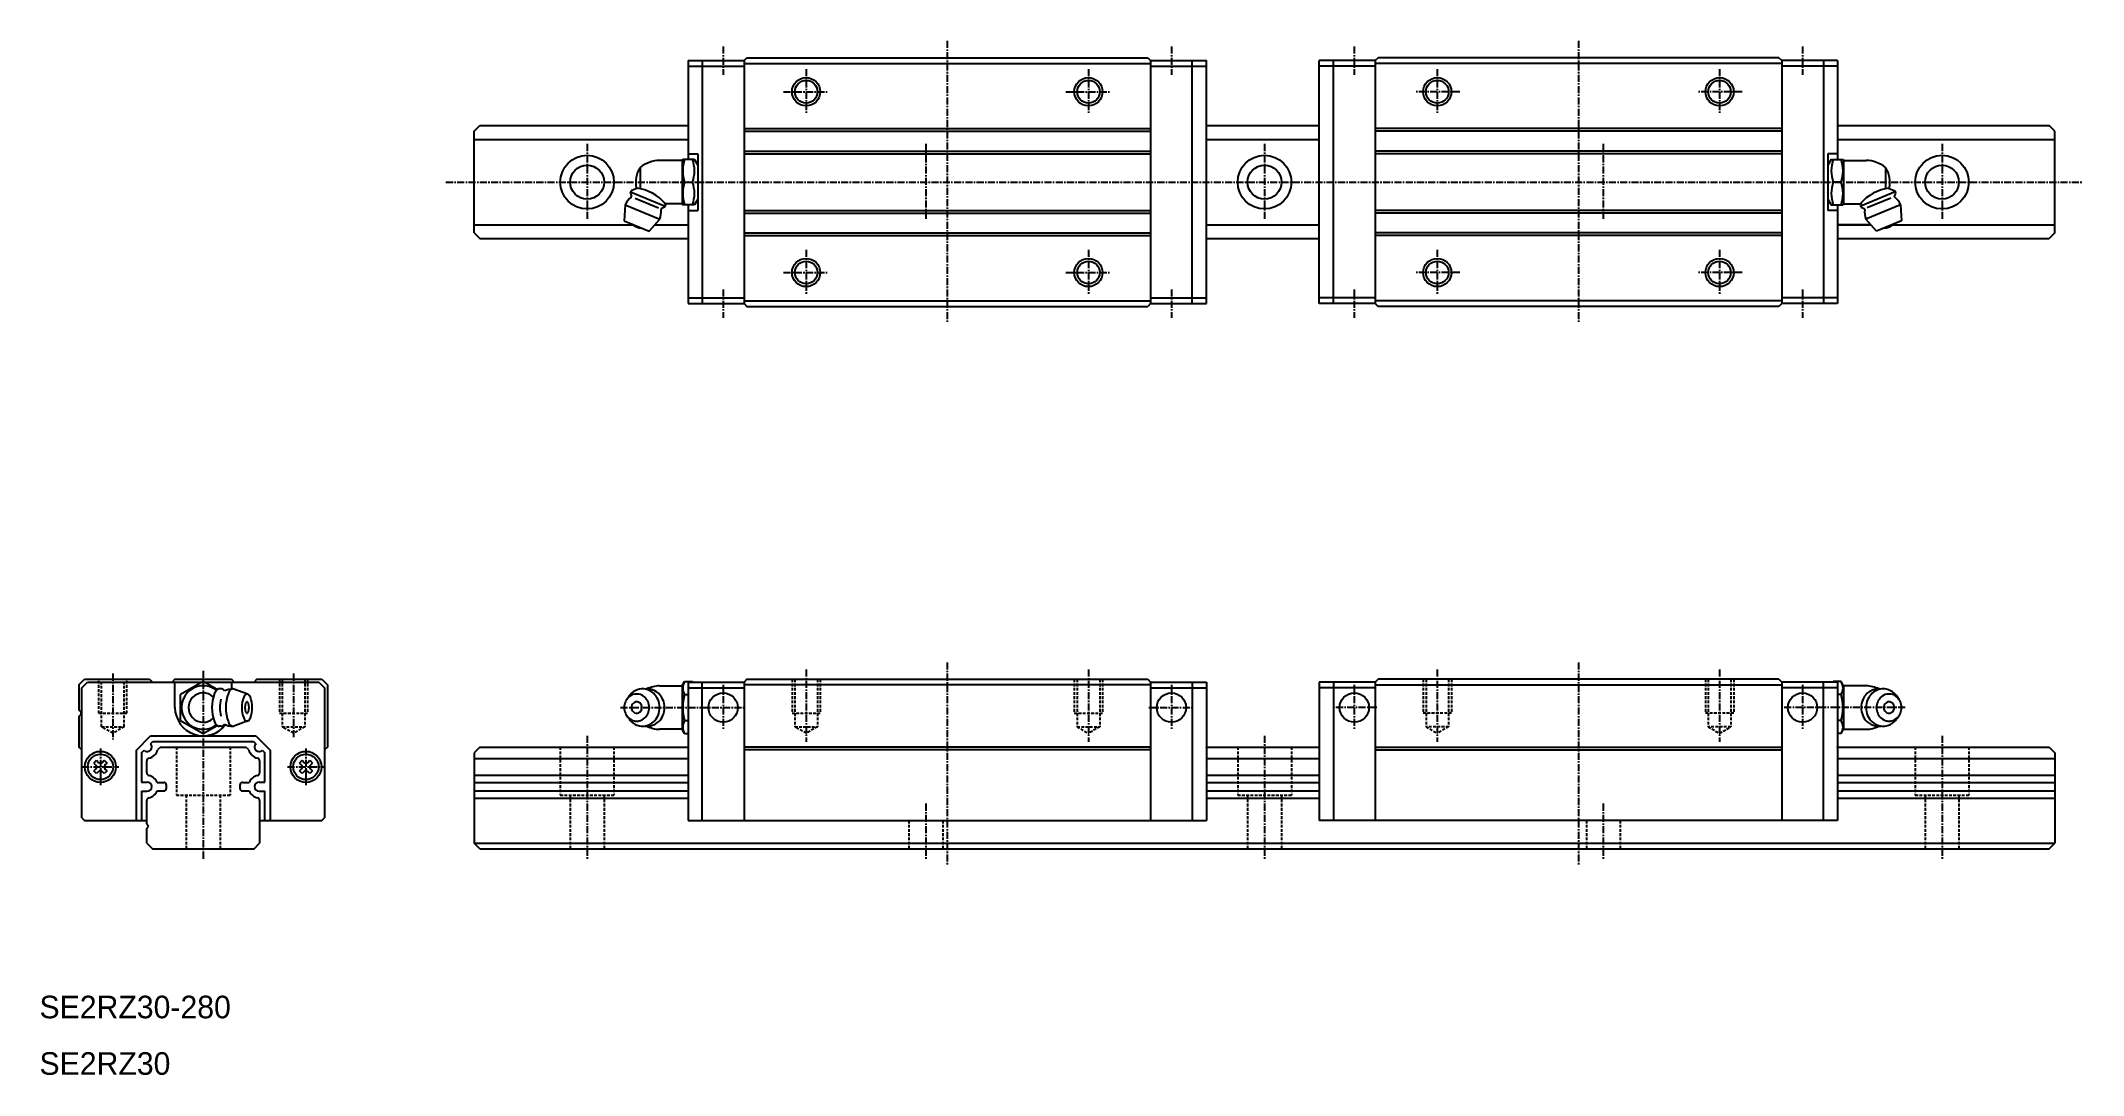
# Model space of a CAD drawing. Extents: x 10 to 372, y 10 to 193.
import ezdxf

# ---------------------------------------------------------------- set-up
doc = ezdxf.new("R2010")
doc.units = 0
doc.linetypes.add('CENTER', pattern=[2, 1.25, -0.25, 0.25, -0.25])
doc.linetypes.add('DASHED', pattern=[0.75, 0.5, -0.25])
doc.layers.get('0').update_dxf_attribs({"linetype": 'CONTINUOUS'})
doc.layers.add('CENTER', color=1, linetype='CENTER')

msp = doc.modelspace()

# ---------------------------------------------------------------- linework, layer by layer
at = {"color": 7, "linetype": 'CONTINUOUS'}
for p, q in [((124.89994, 189.499992), (134.799934, 189.499992)), ((124.89994, 189.499992), (124.89994, 171.999977)), ((124.89994, 188.499992), (134.799934, 188.499992)), ((127.39994, 189.499992), (127.39994, 146.499992)), ((134.799934, 189.499946), (134.799934, 146.499946)), ((134.799934, 188.999977), (206.799919, 188.999977)), ((134.799937, 189.499931), (135.299981, 189.999977)), ((135.299982, 189.999992), (206.299934, 189.999992)), ((206.299934, 189.999992), (206.799934, 189.499992)), ((206.799934, 189.499992), (206.799934, 146.499992)), ((206.799949, 189.499992), (216.699943, 189.499992)), ((206.799949, 188.499992), (216.699943, 188.499992)), ((214.199943, 146.499992), (214.199943, 189.499992)), ((216.699943, 146.499992), (216.699943, 189.499992)), ((236.699943, 146.499992), (236.699943, 189.499992)), ((246.599937, 189.499992), (236.699943, 189.499992)), ((246.599937, 188.499992), (236.699943, 188.499992)), ((239.199943, 146.499992), (239.199943, 189.499992)), ((247.099952, 189.999992), (246.599952, 189.499992)), ((246.599952, 189.499992), (246.599952, 146.499992)), ((318.599952, 188.999977), (246.599967, 188.999977)), ((318.099904, 189.999992), (247.099952, 189.999992)), ((318.599949, 189.499931), (318.099905, 189.999977)), ((328.499946, 189.499992), (318.599952, 189.499992)), ((318.599952, 189.499946), (318.599952, 146.499946)), ((328.499946, 188.499992), (318.599952, 188.499992)), ((325.999946, 189.499992), (325.999946, 146.499992)), ((328.499946, 189.499992), (328.499946, 171.999977)), ((86.999977, 176.999969), (87.999992, 177.999984)), ((87.999961, 177.999992), (124.89994, 177.999992)), ((134.799934, 177.466636), (206.799919, 177.466636)), ((216.699943, 177.999992), (236.699943, 177.999992)), ((318.599952, 177.466636), (246.599967, 177.466636)), ((328.499946, 177.999992), (365.999922, 177.999992)), ((366.999945, 176.999969), (365.999922, 177.999992)), ((86.999961, 175.567375), (124.89994, 175.567375)), ((86.999977, 158.999992), (86.999977, 176.999977)), ((134.799934, 176.999946), (206.799919, 176.999946)), ((216.699943, 175.567375), (236.699943, 175.567375)), ((318.599952, 176.999946), (246.599967, 176.999946)), ((328.499946, 175.567375), (366.999961, 175.567375)), ((366.999945, 158.999992), (366.999945, 176.999977)), ((116.399925, 170.599983), (116.399925, 166.819419)), ((123.843141, 171.849983), (119.843135, 171.849983)), ((123.843141, 171.849983), (123.843141, 164.149986)), ((123.929754, 171.999946), (123.843153, 171.849945)), ((126.02257, 171.999977), (123.929744, 171.999977)), ((124.89994, 172.999992), (126.599921, 172.999992)), ((126.022547, 171.999969), (126.599901, 170.999961)), ((126.599921, 172.999992), (126.599921, 162.999992)), ((134.799934, 173.466652), (206.799919, 173.466652)), ((134.799934, 172.999992), (206.799919, 172.999992)), ((318.599952, 173.466652), (246.599967, 173.466652)), ((318.599952, 172.999992), (246.599967, 172.999992)), ((326.799965, 172.999992), (326.799965, 162.999992)), ((328.499946, 172.999992), (326.799965, 172.999992)), ((327.377339, 171.999969), (326.799985, 170.999961)), ((327.377316, 171.999977), (329.470142, 171.999977)), ((329.470132, 171.999946), (329.556733, 171.849945)), ((329.556745, 171.849983), (329.556745, 164.149986)), ((329.556745, 171.849983), (333.556751, 171.849983)), ((336.999961, 170.599983), (336.999961, 166.819419)), ((114.7826, 166.441696), (114.629524, 166.072136)), ((115.904558, 166.906448), (114.782569, 166.441703)), ((124.276164, 167.999992), (125.67615, 167.999992)), ((329.123722, 167.999992), (327.723736, 167.999992)), ((337.495328, 166.906448), (338.617317, 166.441703)), ((338.617286, 166.441696), (338.770362, 166.072136)), ((113.76985, 163.996734), (113.568097, 161.157837)), ((113.769847, 163.996711), (119.867457, 161.470993)), ((114.629506, 166.072128), (114.840706, 165.56224)), ((114.706062, 166.256919), (120.803658, 163.731208)), ((115.490411, 165.174339), (119.636648, 163.456909)), ((120.727097, 163.546447), (120.217211, 163.335243)), ((120.696144, 164.360252), (120.880163, 163.915992)), ((120.880197, 163.915985), (120.727119, 163.546424)), ((123.843141, 164.149986), (120.880175, 164.149986)), ((123.843146, 164.149978), (123.929747, 163.999984)), ((126.02257, 163.999992), (123.929744, 163.999992)), ((124.89994, 163.999992), (124.89994, 146.499992)), ((124.89994, 162.999992), (126.599921, 162.999992)), ((126.599928, 164.999969), (126.022581, 163.999977)), ((134.799934, 162.999992), (206.799919, 162.999992)), ((318.599952, 162.999992), (246.599967, 162.999992)), ((326.799958, 164.999969), (327.377305, 163.999977)), ((328.499946, 162.999992), (326.799965, 162.999992)), ((327.377316, 163.999992), (329.470142, 163.999992)), ((328.499946, 163.999992), (328.499946, 146.499992)), ((329.55674, 164.149978), (329.470139, 163.999984)), ((329.556745, 164.149986), (332.519711, 164.149986)), ((332.519689, 163.915985), (332.672767, 163.546424)), ((332.703742, 164.360252), (332.519723, 163.915992)), ((338.693824, 166.256919), (332.596228, 163.731208)), ((332.672789, 163.546447), (333.182675, 163.335243)), ((339.630039, 163.996711), (333.532429, 161.470993)), ((337.909475, 165.174339), (333.763238, 163.456909)), ((338.77038, 166.072128), (338.55918, 165.56224)), ((339.630036, 163.996734), (339.831789, 161.157837)), ((86.999961, 160.432624), (115.104436, 160.432624)), ((113.568102, 161.157821), (118.002712, 159.320945)), ((118.002692, 159.320953), (119.867431, 161.471016)), ((118.966834, 160.432624), (124.89994, 160.432624)), ((134.799934, 162.533317), (206.799919, 162.533317)), ((216.699943, 160.432624), (236.699943, 160.432624)), ((318.599952, 162.533317), (246.599967, 162.533317)), ((334.433052, 160.432624), (328.499946, 160.432624)), ((328.499946, 160.432624), (334.433047, 160.432624)), ((335.397194, 159.320953), (333.532455, 161.471016)), ((339.831784, 161.157821), (335.397174, 159.320945)), ((338.081004, 160.432624), (366.999961, 160.432624)), ((86.999984, 158.999969), (87.999992, 157.999977)), ((87.999977, 157.999992), (124.89994, 157.999992)), ((134.799934, 159.000023), (206.799919, 159.000023)), ((134.799934, 158.533332), (206.799919, 158.533332)), ((216.699943, 157.999992), (236.699943, 157.999992)), ((318.599952, 159.000023), (246.599967, 159.000023)), ((318.599952, 158.533332), (246.599967, 158.533332)), ((328.499946, 157.999992), (365.999945, 157.999992)), ((366.999938, 158.999969), (365.999945, 157.999992)), ((124.89994, 147.499992), (134.799934, 147.499992)), ((124.89994, 146.499992), (134.799934, 146.499992)), ((134.79993, 146.499939), (135.299887, 145.999984)), ((134.799934, 147.000023), (206.799919, 147.000023)), ((135.299889, 145.999992), (206.299934, 145.999992)), ((206.799934, 146.499992), (206.299934, 145.999992)), ((206.799949, 147.499992), (216.699943, 147.499992)), ((206.799949, 146.499992), (216.699943, 146.499992)), ((246.599937, 147.499992), (236.699943, 147.499992)), ((246.599937, 146.499992), (236.699943, 146.499992)), ((246.599952, 146.499992), (247.099952, 145.999992)), ((318.599952, 147.000023), (246.599967, 147.000023)), ((318.099997, 145.999992), (247.099952, 145.999992)), ((318.599956, 146.499939), (318.099999, 145.999984)), ((328.499946, 147.499992), (318.599952, 147.499992)), ((328.499946, 146.499992), (318.599952, 146.499992)), ((16.999985, 78.999954), (18.000021, 79.999985)), ((18.000016, 80), (29.5, 80)), ((29.500006, 80.000031), (30.000061, 79.499977)), ((33.99999, 80), (33.499946, 79.499954)), ((33.999985, 80), (43.999985, 80)), ((38.999996, 79.618835), (34.99998, 77.309425)), ((41.48746, 78.182701), (38.999989, 79.618843)), ((43.999985, 80.000008), (44.500028, 79.499962)), ((48.499988, 80.000008), (47.999946, 79.499962)), ((48.5, 80), (60.000027, 80)), ((60.000027, 80), (60.999977, 79.000046)), ((123.843159, 78.849995), (124.276173, 79.599997)), ((124.276166, 79.599998), (125.676162, 79.599998)), ((125.733896, 79.499991), (125.676155, 79.600001)), ((135.299747, 80.000021), (134.799933, 79.500198)), ((135.299749, 80.000023), (206.299613, 80.000023)), ((206.299606, 80.000016), (206.799926, 79.499688)), ((247.10028, 80.000016), (246.59996, 79.499688)), ((318.100137, 80.000023), (247.100273, 80.000023)), ((318.100139, 80.000021), (318.599953, 79.500198)), ((327.66599, 79.499991), (327.723731, 79.600001)), ((329.12372, 79.599998), (327.723724, 79.599998)), ((329.556727, 78.849995), (329.123713, 79.599997)), ((16.999985, 78.999954), (16.999985, 74.56572)), ((17.5, 55.5), (17.5, 78.499969)), ((17.500153, 78.499977), (18.500164, 79.499985)), ((18.500183, 79.5), (38.794175, 79.5)), ((33.999985, 75), (33.999985, 79.5)), ((34.999972, 74.999985), (34.999972, 77.309402)), ((39.205817, 79.5), (59.500031, 79.5)), ((42.190653, 78.299988), (41.8211, 78.299988)), ((43.999985, 79.5), (43.999985, 78.289246)), ((46.887785, 77.376953), (44.440459, 78.268402)), ((59.500044, 79.499985), (60.500065, 78.499962)), ((60.5, 78.499969), (60.5, 55.499985)), ((60.999985, 79.000031), (60.999985, 68.000031)), ((114.001052, 76.424728), (114.365166, 76.958994)), ((119.843298, 78.849998), (123.843158, 78.849998)), ((123.843158, 78.849997), (123.843158, 71.149987)), ((124.276177, 77.299995), (124.89994, 77.299995)), ((124.899934, 79.500007), (124.899934, 55.000023)), ((124.89994, 79.500007), (134.799934, 79.500007)), ((124.89994, 78.500007), (134.799934, 78.500007)), ((127.39994, 55.000023), (127.39994, 79.500007)), ((134.799934, 79.500199), (134.799934, 55.000023)), ((206.799873, 79.000007), (134.799934, 79.000007)), ((206.799934, 79.500007), (206.799934, 55.000023)), ((206.799934, 79.500007), (216.699943, 79.500007)), ((206.799934, 78.500007), (216.699943, 78.500007)), ((214.199943, 79.500007), (214.199943, 55.000023)), ((216.699928, 79.500007), (216.699928, 55.000023)), ((246.599952, 79.500007), (236.699943, 79.500007)), ((246.599952, 78.500007), (236.699943, 78.500007)), ((236.699958, 79.500007), (236.699958, 55.000023)), ((239.199943, 79.500007), (239.199943, 55.000023)), ((246.599952, 79.500007), (246.599952, 55.000023)), ((246.600013, 79.000007), (318.599952, 79.000007)), ((318.599952, 79.500199), (318.599952, 55.000023)), ((328.499946, 79.500007), (318.599952, 79.500007)), ((328.499946, 78.500007), (318.599952, 78.500007)), ((325.999946, 55.000023), (325.999946, 79.500007)), ((329.123709, 77.299995), (328.499946, 77.299995)), ((328.499952, 79.500007), (328.499952, 55.000023)), ((333.556588, 78.849998), (329.556728, 78.849998)), ((329.556728, 78.849997), (329.556728, 71.149987)), ((339.398834, 76.424728), (339.03472, 76.958994)), ((16.999983, 74.565727), (17.282864, 74.282845)), ((16.999983, 73.434288), (17.282864, 73.717171)), ((16.999985, 73.43428), (16.999985, 68.000122)), ((34.999972, 72.690582), (34.999972, 74.999985)), ((34.999973, 72.690575), (38.999988, 70.381165)), ((46.887778, 72.62307), (44.438013, 71.730728)), ((114.365169, 73.041019), (114.001055, 73.575287)), ((114.365172, 73.041024), (114.380986, 73.01801)), ((124.276174, 72.700004), (124.89994, 72.700004)), ((329.123712, 72.700004), (328.499946, 72.700004)), ((339.034714, 73.041024), (339.0189, 73.01801)), ((339.034717, 73.041019), (339.398831, 73.575287)), ((27.100007, 67.419998), (29.680008, 69.999985)), ((29.662808, 68.568573), (30.09424, 69.000008)), ((29.680008, 70), (48.319977, 70)), ((30.094223, 69), (47.905762, 69)), ((38.999989, 70.381172), (41.48746, 71.817314)), ((42.190653, 71.699997), (41.8211, 71.699997)), ((47.90574, 69.000015), (48.337162, 68.568596)), ((48.319962, 70.000008), (50.899973, 67.420006)), ((123.843158, 71.149986), (119.843298, 71.149986)), ((124.276171, 70.399989), (123.843157, 71.149991)), ((124.276157, 70.400001), (124.89994, 70.400001)), ((329.123729, 70.400001), (328.499946, 70.400001)), ((329.123715, 70.399989), (329.556729, 71.149991)), ((329.556728, 71.149986), (333.556588, 71.149986)), ((17.500145, 67.499962), (16.999983, 68.000122)), ((19.637217, 65.185364), (20.114678, 65.662827)), ((19.637223, 65.185364), (20.004372, 64.818214)), ((20.114674, 65.662811), (20.481821, 65.29567)), ((21.118206, 65.29567), (21.485365, 65.662827)), ((21.485361, 65.662811), (21.962813, 65.185364)), ((21.595656, 64.818214), (21.962815, 65.185379)), ((27.099991, 67.419998), (27.099991, 55)), ((28.099991, 67.005783), (28.099991, 61.800003)), ((28.100008, 67.005783), (28.531452, 67.437225)), ((28.999985, 63.450272), (28.999985, 65.549728)), ((31.432621, 67.999992), (30.932632, 67.5)), ((31.432617, 68), (46.567353, 68)), ((47.06736, 67.5), (46.567359, 68)), ((48.999985, 65.549728), (48.999985, 63.450272)), ((49.468518, 67.437248), (49.899973, 67.005791)), ((49.899979, 61.800003), (49.899979, 67.005783)), ((50.899979, 55), (50.899979, 67.419998)), ((56.03718, 65.185364), (56.514641, 65.662827)), ((56.037186, 65.185364), (56.404347, 64.818207)), ((56.514637, 65.662819), (56.881796, 65.295654)), ((57.518181, 65.295677), (57.885329, 65.662827)), ((57.885325, 65.662819), (58.362786, 65.185356)), ((57.995631, 64.81823), (58.36278, 65.185371)), ((60.999985, 68.000031), (60.500063, 67.50011)), ((86.999961, 66.999992), (86.999961, 51.000023)), ((86.999961, 65.986992), (124.89994, 65.986992)), ((88.000007, 68.000019), (87.00003, 67.000039)), ((87.999977, 68.000023), (124.89994, 68.000023)), ((206.799873, 68.000007), (134.799934, 68.000007)), ((206.799873, 67.500007), (134.799934, 67.500007)), ((216.699928, 68.000023), (236.699958, 68.000023)), ((216.699928, 65.986992), (236.699958, 65.986992)), ((246.600013, 68.000007), (318.599952, 68.000007)), ((246.600013, 67.500007), (318.599952, 67.500007)), ((328.499952, 68.000023), (365.999911, 68.000023)), ((328.499952, 65.986992), (366.999961, 65.986992)), ((365.999911, 68.000023), (366.999892, 67.000039)), ((366.999961, 66.999992), (366.999961, 51.000092)), ((20.114662, 63.337212), (19.637213, 63.814667)), ((20.004364, 64.181824), (19.637217, 63.814674)), ((20.481814, 63.704376), (20.114666, 63.337227)), ((21.485373, 63.337212), (21.118214, 63.704376)), ((21.962826, 63.814674), (21.485365, 63.337219)), ((21.962822, 63.814667), (21.595663, 64.181824)), ((28.099991, 61.800003), (29.099991, 61.800003)), ((30.844116, 61.75), (31.999985, 61.75)), ((45.999985, 61.75), (47.155869, 61.75)), ((48.899979, 61.800003), (49.899979, 61.800003)), ((56.404339, 64.181831), (56.03718, 63.814674)), ((56.514649, 63.337219), (56.037188, 63.814674)), ((56.881789, 63.704384), (56.51463, 63.337227)), ((57.885336, 63.337219), (57.518189, 63.704361)), ((58.362789, 63.814674), (57.885329, 63.337212)), ((58.362786, 63.814667), (57.995638, 64.181816)), ((86.999961, 63.013008), (124.89994, 63.013008)), ((86.999961, 61.750023), (124.89994, 61.750023)), ((216.699928, 63.013008), (236.699958, 63.013008)), ((216.699928, 61.750023), (236.699958, 61.750023)), ((328.499952, 63.013008), (366.999961, 63.013008)), ((328.499952, 61.750023), (366.999961, 61.750023)), ((28.099991, 60.199997), (28.099991, 55)), ((28.099991, 60.199997), (29.099991, 60.199997)), ((28.999985, 54.424286), (28.999985, 58.549728)), ((30.844116, 60.25), (31.999985, 60.25)), ((32.499985, 60.75), (32.499985, 61.25)), ((45.499985, 61.25), (45.499985, 60.75)), ((45.999985, 60.25), (47.155869, 60.25)), ((48.899979, 60.199997), (49.899979, 60.199997)), ((48.999985, 58.549728), (48.999985, 51)), ((49.899979, 55), (49.899979, 60.199997)), ((86.999961, 60.250023), (124.89994, 60.250023)), ((86.999961, 58.986992), (124.89994, 58.986992)), ((216.699928, 60.250023), (236.699958, 60.250023)), ((216.699928, 58.986992), (236.699958, 58.986992)), ((328.499952, 60.250023), (366.999961, 60.250023)), ((328.499952, 58.986992), (366.999961, 58.986992)), ((17.500025, 55.500023), (18.000025, 55.000023)), ((18.000016, 55), (28.999985, 55)), ((29.000007, 54.424286), (29.212141, 54.212151)), ((48.999985, 55), (60, 55)), ((59.999996, 55.000008), (60.499993, 55.499992)), ((124.899934, 55.000023), (216.699928, 55.000023)), ((328.499952, 55.000023), (236.699958, 55.000023)), ((28.999985, 51), (28.999985, 53.575729)), ((29.000007, 53.575745), (29.212141, 53.78788)), ((29.000013, 51.000023), (30.000014, 50.000023)), ((47.999977, 50.000023), (48.999979, 51.000023)), ((86.999961, 51.000023), (366.999961, 51.000023)), ((88.000007, 50.000049), (86.999992, 51.000061)), ((365.999889, 50.000023), (366.999961, 51.000092)), ((30, 50), (47.999985, 50)), ((87.999977, 50.000023), (365.999889, 50.000023))]:
    msp.add_line(p, q, dxfattribs=at)
at = {"color": 3, "linetype": 'DASHED'}
for p, q in [((20.500031, 73.999969), (20.500031, 79.999969)), ((21.000031, 71.59996), (21.000031, 79.999969)), ((25.000016, 71.59996), (25.000016, 79.999969)), ((25.500016, 73.999969), (25.500016, 79.999969)), ((52.499954, 79.999969), (52.499954, 73.999969)), ((52.999954, 79.999969), (52.999954, 71.59996)), ((56.999939, 79.999969), (56.999939, 71.59996)), ((57.499939, 79.999969), (57.499939, 73.999969)), ((143.299934, 80.000007), (143.299934, 74.000007)), ((143.799934, 80.000007), (143.799934, 71.599998)), ((147.799934, 80.000007), (147.799934, 71.599998)), ((148.299934, 80.000007), (148.299934, 74.000007)), ((193.299934, 80.000007), (193.299934, 74.000007)), ((193.799934, 80.000007), (193.799934, 71.599998)), ((197.799934, 80.000007), (197.799934, 71.599998)), ((198.299934, 80.000007), (198.299934, 74.000007)), ((255.099952, 80.000007), (255.099952, 74.000007)), ((255.599952, 80.000007), (255.599952, 71.599998)), ((259.599952, 80.000007), (259.599952, 71.599998)), ((260.099952, 80.000007), (260.099952, 74.000007)), ((305.099952, 80.000007), (305.099952, 74.000007)), ((305.599952, 80.000007), (305.599952, 71.599998)), ((309.599952, 80.000007), (309.599952, 71.599998)), ((310.099952, 80.000007), (310.099952, 74.000007)), ((20.500031, 73.999969), (25.500016, 73.999969)), ((52.499954, 73.999969), (57.499939, 73.999969)), ((143.299934, 74.000007), (148.299934, 74.000007)), ((193.299934, 74.000007), (198.299934, 74.000007)), ((260.099952, 74.000007), (255.099952, 74.000007)), ((310.099952, 74.000007), (305.099952, 74.000007)), ((21.000031, 71.59996), (25.000016, 71.59996)), ((23.000162, 70.445305), (21.000195, 71.600006)), ((25.000159, 71.599937), (23.000156, 70.445236)), ((54.99983, 70.445267), (52.999813, 71.599968)), ((52.999954, 71.59996), (56.999939, 71.59996)), ((56.999768, 71.600021), (54.999787, 70.445313)), ((145.799835, 70.445342), (143.799856, 71.600031)), ((143.799934, 71.599998), (147.799934, 71.599998)), ((147.799791, 71.600042), (145.799789, 70.445342)), ((193.799667, 71.599953), (195.799682, 70.445244)), ((193.799934, 71.599998), (197.799934, 71.599998)), ((197.799697, 71.600146), (195.799713, 70.445453)), ((259.599952, 71.599998), (255.599952, 71.599998)), ((255.600189, 71.600146), (257.600173, 70.445453)), ((259.600219, 71.599953), (257.600204, 70.445244)), ((309.599952, 71.599998), (305.599952, 71.599998)), ((305.600095, 71.600042), (307.600097, 70.445342)), ((307.600051, 70.445342), (309.60003, 71.600031)), ((34.249985, 68), (34.249985, 59.5)), ((43.749985, 68), (43.749985, 59.5)), ((102.249977, 67.999992), (102.249977, 59.500023)), ((111.749977, 67.999992), (111.749977, 59.500023)), ((222.249977, 67.999992), (222.249977, 59.500023)), ((231.749977, 67.999992), (231.749977, 59.500023)), ((342.249977, 68.000015), (342.249977, 59.500046)), ((351.749977, 68.000015), (351.749977, 59.500046)), ((34.249985, 59.5), (43.749985, 59.5)), ((35.999985, 59.5), (35.999985, 50)), ((41.999985, 59.5), (41.999985, 50)), ((102.249977, 59.500023), (111.749977, 59.500023)), ((103.999977, 59.500023), (103.999977, 50.000023)), ((109.999977, 59.500023), (109.999977, 50.000023)), ((222.249977, 59.500023), (231.749977, 59.500023)), ((223.999977, 59.500023), (223.999977, 50.000023)), ((229.999977, 59.500023), (229.999977, 50.000023)), ((342.249977, 59.500046), (351.749977, 59.500046)), ((343.999977, 59.500046), (343.999977, 50.000046)), ((349.999977, 59.500046), (349.999977, 50.000046)), ((163.999977, 55.000023), (163.999977, 50.000046)), ((169.999977, 55.000023), (169.999977, 50.000046)), ((283.999977, 55.000023), (283.999977, 50.000046)), ((289.999977, 55.000023), (289.999977, 50.000046))]:
    msp.add_line(p, q, dxfattribs=at)
at = {"color": 3, "linetype": 'CONTINUOUS'}
for centre in [(145.799934, 184.000038), (195.799934, 184.000038), (257.599952, 184.000038), (307.599952, 184.000038), (145.799934, 152.000038), (195.799934, 152.000038), (257.599952, 152.000038), (307.599952, 152.000038)]:
    msp.add_circle(centre, 2.499999, dxfattribs=at)
at = {"color": 7, "linetype": 'CONTINUOUS'}
for centre, radius in [((145.799934, 184.000038), 1.999999), ((195.799934, 184.000038), 1.999999), ((257.599952, 184.000038), 1.999999), ((307.599952, 184.000038), 1.999999), ((106.999961, 168.000007), 4.75), ((106.999961, 168.000007), 3), ((226.999961, 168.000007), 4.75), ((226.999961, 168.000007), 3), ((346.999961, 168.000007), 4.75), ((346.999961, 168.000007), 3), ((145.799934, 152.000038), 1.999999), ((195.799934, 152.000038), 1.999999), ((257.599952, 152.000038), 1.999999), ((307.599952, 152.000038), 1.999999), ((131.099937, 74.999992), 2.599999), ((210.499946, 74.999992), 2.599999), ((242.89994, 74.999992), 2.599999), ((322.299949, 74.999992), 2.599999), ((20.799988, 64.5), 2.749999), ((20.799988, 64.5), 2.249999), ((57.199982, 64.5), 2.749999), ((57.199982, 64.5), 2.249999)]:
    msp.add_circle(centre, radius, dxfattribs=at)
for centre, radius, start, end in [((120.315278, 167.999977), 4.699998, 146.413773, 193.178802), ((120.071257, 165.854332), 5.999997, 92.178871, 127.726135), ((129.876254, 169.999977), 5.946512, 160.346466, 199.653458), ((120.076044, 169.999992), 5.946529, 340.346527, 19.653477), ((333.323842, 169.999992), 5.946529, 160.346523, 199.653473), ((323.523632, 169.999977), 5.946512, 340.346542, 19.653534), ((333.328629, 165.854332), 5.999997, 52.273865, 87.821129), ((333.084608, 167.999977), 4.699998, 346.821198, 33.586227), ((114.768833, 158.98748), 7.999998, 40.189182, 83.034012), ((129.876254, 165.999992), 5.946512, 160.346466, 199.653458), ((120.076044, 165.999992), 5.946529, 340.346527, 19.653477), ((333.323842, 165.999992), 5.946529, 160.346523, 199.653473), ((323.523632, 165.999992), 5.946512, 340.346542, 19.653534), ((338.631053, 158.98748), 7.999998, 96.965988, 139.810818), ((116.818629, 162.733879), 3.300001, 128.16394, 157.499847), ((114.655925, 165.485725), 0.200001, 308.164124, 22.500431), ((116.818629, 162.733879), 3.299999, 337.5, 6.835998), ((120.293747, 163.150474), 0.2, 112.499573, 186.835464), ((333.106139, 163.150474), 0.2, 353.164536, 67.500427), ((336.581257, 162.733879), 3.299999, 173.164002, 202.5), ((338.743961, 165.485725), 0.200001, 157.499569, 231.835876), ((336.581257, 162.733879), 3.300001, 22.500153, 51.83606), ((116.948645, 163.047752), 3.2, 229.290024, 265.709991), ((336.451241, 163.047752), 3.2, 274.290009, 310.709976), ((126.011763, 78.450004), 2.082014, 146.471832, 213.52861), ((327.388123, 78.450004), 2.082014, 326.47139, 33.528168), ((38.999969, 75), 3.849999, 52.507736, 307.492126), ((38.999969, 75), 2.599998, 46.621258, 313.378754), ((47.865961, 74.999977), 7.307859, 159.761932, 200.237946), ((42.32361, 77.053276), 1.397423, 121.100311, 160.143906), ((41.821105, 77.795189), 0.504785, 90.903221, 115.752029), ((47.236906, 74.999985), 5.306936, 163.626358, 196.372864), ((42.190655, 77.795189), 0.504785, 64.247971, 90.902924), ((41.688149, 77.053276), 1.397424, 39.427822, 58.899673), ((44.266081, 74.999985), 3.300003, 89.999985, 117.054504), ((50.310939, 74.999977), 7.307859, 159.761932, 200.237946), ((44.768588, 77.053276), 1.397423, 121.100296, 160.143906), ((44.266083, 77.795189), 0.504782, 68.687462, 115.751984), ((51.147491, 74.999985), 5.306932, 159.730652, 200.269333), ((47.12524, 76.492477), 1.016733, 121.051376, 160.104004), ((46.912954, 75.622322), 0.423399, 121.118462, 160.158768), ((46.760558, 77.031761), 0.368218, 64.286964, 115.712906), ((46.760557, 75.847191), 0.152796, 64.233658, 115.766342), ((46.60816, 75.622322), 0.423397, 19.841225, 58.881424), ((46.395875, 76.492477), 1.016734, 19.895979, 58.948532), ((42.373622, 74.999985), 5.306932, 339.730652, 20.269337), ((116.097871, 74.999992), 2.529791, 133.386032, 226.613907), ((115.811367, 75.25621), 2.147025, 101.036324, 132.526291), ((117.248295, 74.999992), 3.478461, 133.386017, 145.806702), ((116.854352, 75.352294), 2.952157, 101.036301, 132.526306), ((115.796214, 75.10675), 0.89459, 101.036247, 132.52623), ((115.78539, 75.348792), 2.051198, 79.180763, 100.819183), ((115.78539, 75.145324), 0.854663, 79.180687, 100.819122), ((115.774567, 75.10675), 0.89459, 47.473614, 78.963577), ((115.759413, 75.25621), 2.147025, 47.473629, 78.963623), ((116.818635, 75.47959), 2.820397, 89.999977, 100.819176), ((116.818635, 75.47959), 2.820397, 79.180763, 89.999977), ((115.472909, 74.999992), 2.529791, 313.386017, 46.613907), ((117.678304, 75.47959), 2.820397, 89.999977, 98.765778), ((116.782919, 75.352294), 2.952156, 47.473652, 78.963654), ((120.071296, 72.854333), 6, 92.177719, 114.893784), ((117.678304, 75.47959), 2.820397, 79.180763, 89.999977), ((117.642588, 75.352294), 2.952156, 47.473652, 78.963654), ((116.388976, 74.999992), 3.478461, 313.386017, 46.613934), ((117.248644, 74.999992), 3.478461, 313.386017, 46.613934), ((131.738121, 75.000006), 7.808372, 162.869141, 197.130844), ((321.661765, 75.000006), 7.808372, 342.869156, 17.130859), ((336.151242, 74.999992), 3.478461, 133.386066, 226.613983), ((337.01091, 74.999992), 3.478461, 133.386066, 226.613983), ((333.32859, 72.854333), 6, 65.106216, 87.822281), ((335.757298, 75.352294), 2.952156, 101.036346, 132.526348), ((336.616967, 75.352294), 2.952156, 101.036346, 132.526348), ((335.721582, 75.47959), 2.820397, 90.000023, 100.819237), ((337.926977, 74.999992), 2.529791, 133.386093, 226.613983), ((335.721582, 75.47959), 2.820397, 81.234222, 90.000023), ((336.581251, 75.47959), 2.820397, 90.000023, 100.819237), ((337.640473, 75.25621), 2.147025, 101.036377, 132.526371), ((336.581251, 75.47959), 2.820397, 79.180824, 90.000023), ((337.625319, 75.10675), 0.89459, 101.036423, 132.526386), ((336.545534, 75.352294), 2.952157, 47.473694, 78.963699), ((337.614496, 75.348792), 2.051198, 79.180817, 100.819237), ((337.614496, 75.145324), 0.854663, 79.180878, 100.819313), ((337.603672, 75.10675), 0.89459, 47.47377, 78.963753), ((337.588519, 75.25621), 2.147025, 47.473709, 78.963676), ((336.151591, 74.999992), 3.478461, 34.193298, 46.613983), ((337.302015, 74.999992), 2.529791, 313.386093, 46.613968), ((17, 74), 0.4, 0, 45.000195), ((17, 74), 0.400001, 314.999817, 0), ((38.999985, 75), 4.999999, 180, 322.61261), ((42.323607, 72.946693), 1.397425, 199.856079, 238.899643), ((44.768585, 72.946693), 1.397425, 199.856079, 238.899628), ((47.125238, 73.507492), 1.016734, 199.895981, 238.948532), ((48.593807, 74.999985), 2.21575, 159.773819, 200.226166), ((46.912953, 74.377647), 0.423398, 199.841202, 238.881424), ((46.760555, 72.968208), 0.368218, 244.286957, 295.712891), ((46.760556, 74.152779), 0.152796, 244.233658, 295.766327), ((46.608159, 74.377647), 0.423399, 301.118469, 340.158783), ((46.395873, 73.507492), 1.016733, 301.051392, 340.104004), ((44.927306, 74.999985), 2.21575, 339.773804, 20.226175), ((115.811367, 74.743774), 2.147025, 227.473633, 258.963623), ((117.248295, 74.999992), 3.47846, 214.653, 226.613937), ((116.854352, 74.64769), 2.952156, 227.473663, 258.963654), ((115.91559, 74.999992), 1.054075, 133.385971, 226.613907), ((115.796214, 74.893234), 0.89459, 227.473618, 258.963562), ((115.78539, 74.651192), 2.051198, 259.180756, 280.819183), ((115.78539, 74.85466), 0.854663, 259.180695, 280.819122), ((115.774567, 74.893234), 0.89459, 281.036255, 312.526245), ((115.759413, 74.743774), 2.147025, 281.036316, 312.526276), ((115.655191, 74.999992), 1.054075, 313.385956, 46.613907), ((116.782918, 74.64769), 2.952156, 281.036316, 312.526306), ((117.642588, 74.64769), 2.952156, 281.036285, 312.526306), ((126.011763, 71.549981), 2.082014, 146.471329, 213.527618), ((327.388123, 71.549981), 2.082014, 326.472382, 33.528671), ((335.757298, 74.64769), 2.952156, 227.473694, 258.963715), ((336.616968, 74.64769), 2.952156, 227.473694, 258.963684), ((337.640473, 74.743774), 2.147025, 227.473724, 258.963684), ((337.744695, 74.999992), 1.054075, 133.386093, 226.614044), ((337.625319, 74.893234), 0.89459, 227.473755, 258.963745), ((336.545534, 74.64769), 2.952156, 281.036346, 312.526337), ((337.614496, 74.651192), 2.051198, 259.180817, 280.819244), ((337.614496, 74.85466), 0.854663, 259.180878, 280.819305), ((337.603672, 74.893234), 0.89459, 281.036438, 312.526382), ((337.588519, 74.743774), 2.147025, 281.036377, 312.526367), ((337.484296, 74.999992), 1.054075, 313.386093, 46.614029), ((336.151591, 74.999992), 3.47846, 313.386063, 325.347), ((41.821101, 72.204781), 0.504785, 244.24794, 270.393219), ((42.190657, 72.204781), 0.504788, 270.392853, 295.752045), ((41.688151, 72.946693), 1.397424, 301.100342, 320.570099), ((44.266081, 74.999985), 3.300001, 242.945496, 269.999969), ((44.266079, 72.204781), 0.504785, 244.247864, 289.935638), ((116.818635, 74.520394), 2.820398, 259.180756, 280.819183), ((117.678304, 74.520394), 2.820398, 261.237885, 280.819183), ((120.071297, 77.145652), 6, 245.106216, 267.822266), ((333.328589, 77.145652), 6, 272.177734, 294.893784), ((335.721582, 74.520394), 2.820398, 259.180817, 278.762115), ((336.581251, 74.520394), 2.820398, 259.180817, 280.819244), ((20.799988, 65.613846), 0.45, 225.000168, 314.999817), ((29.099991, 68), 0.799999, 224.707565, 0), ((29.499985, 65.549728), 0.499997, 102.776299, 180), ((28.928772, 68.068771), 2.082998, 282.776245, 344.1539), ((29.099991, 68), 0.8, 0, 45.292339), ((49.071198, 68.068771), 2.082997, 195.8461, 257.223816), ((48.899964, 68), 0.800001, 134.707657, 180), ((48.899964, 68), 0.8, 180, 315.29245), ((48.499985, 65.549728), 0.5, 0, 77.223701), ((57.199982, 65.613846), 0.45, 225.000168, 314.999817), ((19.686142, 64.5), 0.45, 314.999817, 45.000172), ((20.799988, 63.386154), 0.45, 45.000172, 134.999832), ((21.913834, 64.5), 0.45, 134.999832, 225.000168), ((29.499985, 63.450272), 0.5, 180, 257.223694), ((29.099991, 61), 0.8, 0, 90), ((28.928772, 60.931229), 2.082997, 23.145893, 77.223755), ((31.999985, 61.25), 0.5, 0, 90), ((45.999985, 61.25), 0.5, 90, 180), ((49.071198, 60.931229), 2.082998, 102.776192, 156.854111), ((48.899979, 61), 0.800003, 90, 180), ((48.499985, 63.450272), 0.499997, 282.776306, 0), ((56.086136, 64.5), 0.45, 314.999817, 45.000172), ((57.199982, 63.386154), 0.45, 45.000172, 134.999832), ((58.313828, 64.5), 0.45, 134.999832, 225.000168), ((29.499985, 58.549728), 0.499997, 102.776299, 180), ((29.099991, 61), 0.800003, 270, 0), ((28.928772, 61.068771), 2.082998, 282.776245, 336.854095), ((31.999985, 60.75), 0.5, 270, 0), ((45.999985, 60.75), 0.5, 180, 270), ((49.071198, 61.068771), 2.082997, 203.145889, 257.223816), ((48.899979, 61), 0.8, 180, 270), ((48.499985, 58.549728), 0.5, 0, 77.223701), ((28.999985, 54), 0.300007, 315.000397, 0), ((28.999985, 54), 0.300008, 0, 44.999615)]:
    msp.add_arc(centre, radius, start, end, dxfattribs=at)
for p in [(124.89994, 167.999992), (328.499946, 167.999992), (38.999985, 80), (124.899934, 68.000023), (216.699928, 68.000023), (236.699958, 68.000023), (328.499952, 68.000023)]:
    msp.add_point(p, dxfattribs=at)
at = {"layer": 'CENTER', "color": 1, "linetype": 'CENTER'}
for p, q in [((131.099937, 191.999977), (131.099937, 186.999977)), ((170.799958, 192.999992), (170.799958, 142.999992)), ((210.499961, 191.999977), (210.499961, 186.999977)), ((242.899925, 191.999977), (242.899925, 186.999977)), ((282.599928, 192.999992), (282.599928, 142.999992)), ((322.299949, 191.999977), (322.299949, 186.999977)), ((145.799934, 188.000023), (145.799934, 180.000023)), ((195.799934, 188.000023), (195.799934, 180.000023)), ((257.599952, 188.000023), (257.599952, 180.000023)), ((307.599952, 188.000023), (307.599952, 180.000023)), ((141.799934, 184.000023), (149.799934, 184.000023)), ((191.799934, 184.000023), (199.799934, 184.000023)), ((261.599952, 184.000023), (253.599952, 184.000023)), ((311.599952, 184.000023), (303.599952, 184.000023)), ((106.999961, 174.750007), (106.999961, 161.250007)), ((166.999961, 174.75003), (166.999961, 161.25003)), ((226.999961, 174.750007), (226.999961, 161.250007)), ((286.999961, 174.75003), (286.999961, 161.25003)), ((346.999961, 174.75003), (346.999961, 161.25003)), ((81.999977, 167.999984), (371.999961, 167.999984)), ((145.799934, 156.000023), (145.799934, 148.000023)), ((195.799934, 156.000023), (195.799934, 148.000023)), ((257.599952, 156.000023), (257.599952, 148.000023)), ((307.599952, 156.000023), (307.599952, 148.000023)), ((141.799934, 152.000023), (149.799934, 152.000023)), ((191.799934, 152.000023), (199.799934, 152.000023)), ((261.599952, 152.000023), (253.599952, 152.000023)), ((311.599952, 152.000023), (303.599952, 152.000023)), ((131.099937, 148.999992), (131.099937, 144.000007)), ((210.499961, 148.999992), (210.499961, 144.000007)), ((242.899925, 148.999992), (242.899925, 144.000007)), ((322.299949, 148.999992), (322.299949, 144.000007)), ((23.000016, 80.999954), (23.000016, 69.36055)), ((38.999985, 81.5), (38.999985, 48)), ((55.000016, 80.999954), (55.000016, 69.536911)), ((145.799934, 81.722648), (145.799934, 68.906807)), ((170.799958, 83.000023), (170.799958, 47.000023)), ((195.799934, 81.722648), (195.799934, 68.906807)), ((257.599952, 81.722648), (257.599952, 68.906807)), ((282.599928, 83.000023), (282.599928, 47.000023)), ((307.599952, 81.722648), (307.599952, 68.906807)), ((131.099937, 78.999992), (131.099937, 70.999992)), ((210.499946, 78.999992), (210.499946, 70.999992)), ((242.89994, 78.999992), (242.89994, 70.999992)), ((322.299949, 78.999992), (322.299949, 70.999992)), ((112.931884, 74.999992), (127.39994, 74.999992)), ((127.099937, 74.999992), (135.099937, 74.999992)), ((206.499946, 74.999992), (214.499946, 74.999992)), ((246.89994, 74.999992), (238.89994, 74.999992)), ((326.299949, 74.999992), (318.299949, 74.999992)), ((340.468002, 74.999992), (325.999946, 74.999992)), ((106.999977, 70.000007), (106.999977, 48.000007)), ((226.999977, 70.000007), (226.999977, 48.000007)), ((346.999977, 70.00003), (346.999977, 48.00003)), ((20.799988, 67.75), (20.799988, 61.25)), ((57.199982, 67.75), (57.199982, 61.25)), ((17.549988, 64.5), (24.049988, 64.5)), ((53.949982, 64.5), (60.449982, 64.5)), ((166.999977, 58.000023), (166.999977, 48.00003)), ((286.999977, 58.000023), (286.999977, 48.00003))]:
    msp.add_line(p, q, dxfattribs=at)

# ---------------------------------------------------------------- texts
at = {"color": 7, "linetype": 'CONTINUOUS'}
for s, p in [('SE2RZ30-280', (10, 20)), ('SE2RZ30', (10, 10))]:
    msp.add_text(s, height=4, dxfattribs=at).set_placement(p)

doc.saveas('drawing.dxf')
